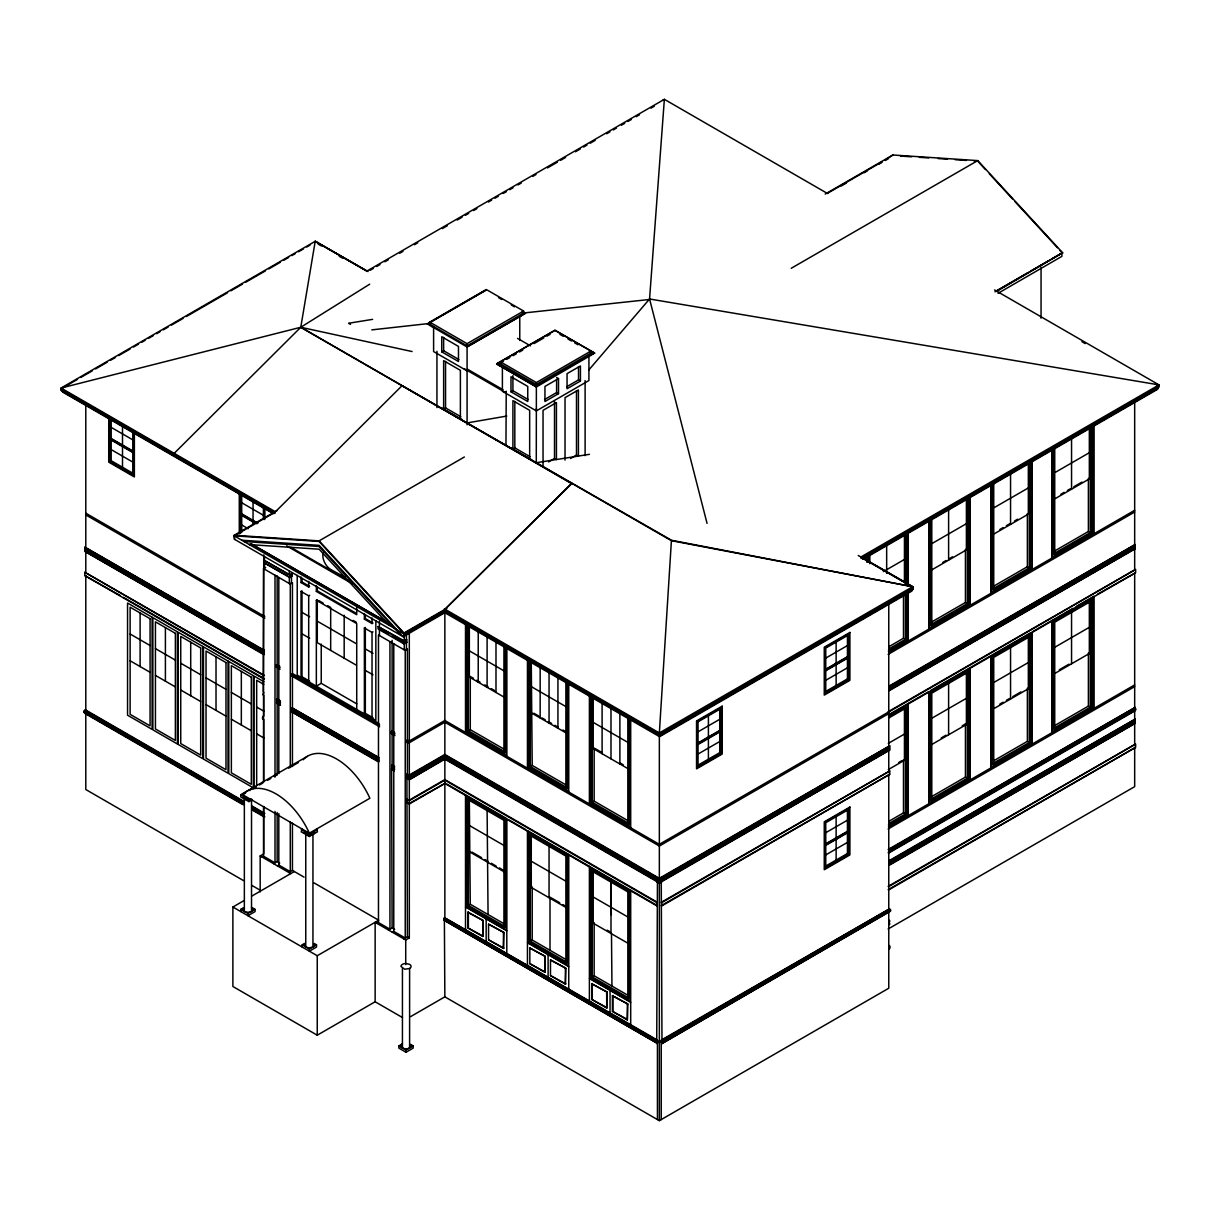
<?xml version="1.0" encoding="UTF-8"?>
<svg xmlns="http://www.w3.org/2000/svg" width="1220" height="1220" viewBox="0 0 1220 1220"><rect width="100%" height="100%" fill="white"/><g stroke="black" fill="none" stroke-linecap="round" stroke-linejoin="round"><path stroke-width="1.5" d="M445.239 609.771L403.972 633.592L319.106 541.451L234.225 535.839L234.225 539.149L403.972 637.145L403.972 633.028L319.106 540.872L234.225 535.26L234.774 539.469M506.224 391.3L505.964 445.468M510.997 391.833L510.997 376.751L527.757 386.42L527.757 401.502L510.997 391.833L512.918 390.72L512.918 375.638M529.663 458.659L529.663 410.332L512.918 400.663L512.918 448.99L514.825 447.877L530.044 456.676M536.282 462.716L536.358 408.67M543.037 467.306L543.037 410.332L556.427 402.6L556.427 459.574L554.52 458.476L554.52 401.502M544.547 399.519L556.61 392.565L556.61 379.374M558.516 378.581L544.959 386.42L544.959 401.502L558.516 393.663L558.516 378.581L556.61 377.483M565.028 460.092L565.028 397.644L578.417 389.927L578.417 456.158L576.496 455.045L576.496 390.705M659.349 732.961L671.412 540.689L300.776 327.265L61.061 388.036L275.415 511.79L402.02 385.718L671.518 540.262L912.667 586.713L659.349 732.961L444.385 608.856M827.648 193.583L664.366 99.323L649.558 298.976L707.051 523.365M174.185 453.337L300.776 327.265L315.217 241.301L368.028 271.572M588.879 369.904L649.558 298.991L1159 384.895L861.045 556.915L912.667 586.713L671.412 540.689M445.102 609.268L571.753 483.166M444.675 609.512L571.692 483.684L300.776 327.265L369.675 284.199M841.327 185.928L846.222 183.107M864.126 172.737L867.374 170.846M878.766 164.258L882.029 162.367M885.278 160.491L888.526 158.6M996.862 290.711L1027.758 272.822M1031.007 270.931L1048.895 260.577M1052.143 258.701L1061.903 253.043L1061.903 256.352L998.021 293.334M61.061 388.036L315.217 241.301L366.9 271.053M273.234 512.522L61 390.003L61 388.89L77.485 379.374M80.794 377.468L92.339 370.804M95.633 368.897L107.177 362.233M110.471 360.327L115.427 357.475M118.721 355.569L130.266 348.905M133.559 346.998L138.516 344.147M141.81 342.24L145.104 340.334M148.413 338.428L153.354 335.576M156.648 333.67L159.957 331.764M163.251 329.858L168.192 327.006M171.501 325.099L183.046 318.435M186.34 316.529L227.576 292.724M230.87 290.817L242.414 284.153M245.708 282.247L265.502 270.825M268.796 268.918L280.341 262.254M283.65 260.348L288.591 257.496M291.885 255.59L295.194 253.684M298.488 251.777L303.429 248.926M306.738 247.019L310.033 245.113M61 390.003L273.646 512.293M61.961 390.064L62.494 390.858M664.366 99.323L366.839 271.099L315.217 241.301M370.117 270.306L373.411 268.4M376.69 266.509L379.969 264.618M384.91 261.766L388.189 259.875M399.687 253.242L402.966 251.335M414.464 244.702L417.758 242.81M442.387 228.582L447.313 225.731M457.18 220.042L462.105 217.206M465.384 215.299L468.678 213.408M473.604 210.557L476.883 208.666M488.381 202.032L491.66 200.126M494.954 198.235L498.233 196.344M503.158 193.492L506.452 191.601M509.731 189.695L513.025 187.804M517.951 184.952L521.23 183.061M532.728 176.427L536.007 174.521M547.505 167.887L557.372 162.199M560.651 160.308L565.577 157.456M575.428 151.768L580.369 148.916M583.648 147.025L586.927 145.134M590.221 143.228L595.146 140.392M606.645 133.758L609.924 131.851M613.218 129.96L616.496 128.054M621.422 125.218L624.716 123.327M627.995 121.421L631.274 119.529M636.199 116.678L639.493 114.787M650.992 108.153L654.271 106.247M111.188 438.483L110.227 439.047L132.873 452.117L133.834 451.568L111.188 438.483L111.188 419.97M120.887 444.522L111.188 438.925L110.227 439.474L132.873 452.559L133.834 451.995M121.558 445.575L122.503 445.025L122.503 424.651M121.558 446.017L122.503 445.468L132.218 451.064M110.227 461.267L111.188 460.718L133.834 473.787L132.873 474.336L110.227 461.267L110.227 418.673M429.775 325.435L429.775 322.126L486.292 289.506L523.593 311.039L523.593 314.348M427.381 323.956L485.804 290.223L427.381 323.956L467.077 346.968L525.5 313.25L467.077 346.861M263.871 651.953L84.836 548.588L84.836 547.185L264.42 650.321M84.836 548.588L264.42 651.709M263.871 654.683L84.836 551.333L84.836 549.945L264.42 653.081M84.836 551.333L264.42 654.454M441.732 351.833L458.476 361.501L458.476 346.419L441.732 336.75L441.732 351.833L443.638 350.735L458.857 359.519M429.775 322.126L467.077 343.659L523.593 311.039M523.593 313.128L467.077 345.87L429.775 324.23M263.871 678.976L84.836 575.611L84.836 572.302L264.42 675.422M84.836 575.611L120.216 595.482M496.662 363.85L554.978 330.178L594.659 353.098L554.978 330.391L496.662 363.85L536.358 386.77M503.403 361.257L498.568 364.048L536.358 385.871L592.752 353.297L589.473 351.406M506.636 359.397L509.853 357.536M513.071 355.676L516.304 353.815M519.522 351.955L522.739 350.094M534.024 343.582L543.693 338.001M546.911 336.14L550.144 334.28M257.893 523.197L241.712 513.849L240.752 514.398L256.932 523.746M256.276 522.694L241.712 514.291L240.752 514.84L255.315 523.243M460.779 416.676L445.544 407.892L443.638 408.99L443.638 360.662L460.382 370.331L460.382 418.658M252.083 520.94L253.043 520.391L253.043 500.017M252.083 521.382L253.043 520.818L253.043 524.386M234.225 535.26L277.154 510.478M825.193 194.071L892.872 155.001L977.754 160.598L1062.62 252.754L996.587 291.458M235.856 534.909L274.881 512.37L274.881 513.483M827.77 193.156L881.48 162.153M884.744 160.277L892.872 155.001M389.302 623.542L250.939 543.647L249.383 544.593L319.121 549.198L389.256 625.341M590.846 353.098L536.358 384.559L500.49 363.85L500.49 361.852L536.358 382.562L590.846 351.101L590.846 355.508M594.659 353.098L536.358 386.969L496.662 364.048M264.115 560.331L290.116 574.925M566.629 386.786L578.524 379.908L580.43 381.021L580.43 365.939L567.056 373.656L567.056 388.738L580.43 381.021M264.115 562.755L287.783 575.992M502.396 366.259L502.396 391.284L536.358 410.881L588.924 380.533L588.924 355.508M263.52 781.928L263.52 568.627L265.67 567.376M319.106 540.872L464.362 456.997M791.216 268.293L977.754 160.598M263.764 560.132L289.75 575.138L292.266 573.69L292.266 576.099L289.75 577.548L263.764 562.542M378.993 723.506L292.434 673.547L292.434 582.84L289.338 583.526L289.338 576.892L290.116 577.334M263.52 568.627L290.284 584.075L292.434 582.84M301.05 582.565L301.996 582.016L309.651 586.439L308.69 586.988L301.05 582.565L301.05 576.999M84.836 711.168L85.324 709.796L243.466 801.098M243.908 804.666L83.875 712.282L83.875 711.168L242.871 802.409M83.875 712.282L242.871 803.507M84.836 712.282L85.324 713.105M301.05 591.441L301.996 590.876L301.996 676.78L309.651 681.202L308.69 681.751L308.69 595.848L301.05 591.441L301.05 677.329L301.996 676.78M308.69 595.848L309.651 595.299M316.346 585.829L316.346 591.395L317.291 590.846L356.072 613.233M548.573 461.907L554.52 458.476M356.789 703.864L321.241 683.337L316.346 686.159L316.346 600.27L317.291 599.706L317.291 642.665L356.194 665.113M570.548 458.491L576.496 455.045M280.082 669.155L276.254 666.959L276.254 665.22L279.7 666.181M364.383 619.135L365.329 618.586L372.985 622.993L372.024 623.557L364.383 619.135L364.383 613.568M364.383 627.995L365.329 627.446L365.329 713.349L372.985 717.756L372.024 718.321L372.024 632.417L364.383 627.995L364.383 713.898L365.329 713.349M379.618 726.769L291.427 675.849L292.434 673.547M263.291 692.106L263.764 554.871M291.427 675.849L292.434 675.27L295.713 677.146M404.293 635.529L404.293 640.851L406.443 639.6L406.916 642.299L404.049 643.946L378.124 628.986L378.124 626.562L404.765 641.125M372.024 632.417L372.985 631.868M280.493 702.567L276.665 700.371L276.665 698.984L279.7 700.188M276.665 700.371L279.7 701.561M280.493 705.328L276.665 703.132L276.665 701.744L279.7 702.949M276.665 703.132L279.7 704.321M403.972 633.028L446.901 608.246M994.94 291.824L1062.62 252.754M911.95 589.885L911.95 590.999L659.593 736.697L659.532 734.043L444.98 610.168L445.147 611.784L403.546 635.544L445.575 610.93L445.575 609.817L403.972 633.836L234.225 535.839M403.546 634.705L445.575 610.93M378.124 626.562L404.049 641.537L406.916 639.875M378.52 759.175L291.961 709.201L291.961 707.813L378.993 757.513M406.916 642.299L404.293 643.26L404.293 649.894L407.388 649.208L407.388 739.915L409.31 741.013L409.31 633.226M291.961 709.201L378.993 758.886M378.52 761.92L291.961 711.962L291.961 710.574L378.993 760.274M291.961 711.962L378.993 761.646M389.942 641.613L389.942 929.198L378.474 922.579L378.474 634.995L405.238 650.443L407.388 649.208M252.143 799.725L248.88 801.601L240.767 796.919L240.767 794.708L307.333 756.354M241.712 795.257L245.54 793.046M253.074 788.699L256.307 786.839M259.54 784.963L262.773 783.103M267.622 780.297L270.855 778.436M274.088 776.561L277.321 774.7M288.652 768.158L298.351 762.561M240.767 794.708L248.88 799.405L249.841 798.841M469.334 626.5L469.334 677.069L470.279 676.505L473.512 678.381M394.975 735.568L391.147 733.357L391.147 731.634L392.108 731.085L394.655 732.549M391.147 733.357L392.108 732.808L392.108 765.077L394.655 766.557M888.77 713.593L659.349 846.055L444.858 722.209L408.349 743.285L406.443 742.187L407.388 739.915M406.443 740.464L408.349 741.562L444.858 720.486L659.349 844.331L888.77 711.87M394.167 768.203L391.62 766.739L392.108 765.077M391.62 766.739L394.655 767.929M394.167 770.964L391.62 769.5L391.62 768.112L394.655 769.317M391.62 769.5L392.108 927.962L388.509 930.036M468.373 625.189L468.373 730.75L470.279 729.651L504.226 749.248M316.529 829.066L317.474 831.827L309.346 836.508L301.233 831.827L302.179 829.066M260.18 891.881L260.18 855.937L263.764 853.863L263.764 806.527M262.087 857.035L263.52 856.211L275.003 862.83L275.003 811.407M445.33 756.141L409.31 776.942L406.916 775.569L406.916 774.182L409.783 775.295M406.916 775.569L409.783 776.667M659.822 878.598L444.858 754.494L409.31 775.005L409.31 742.736M445.33 758.901L409.31 779.702L406.916 778.329L406.916 776.942L409.783 778.055M406.916 774.182L409.31 775.569L445.33 754.768M409.31 776.393L444.858 755.866L659.822 879.986M301.233 829.615L309.346 834.312L317.474 829.615M406.916 778.329L407.388 936.792L403.805 938.866M659.822 881.359L444.858 757.254L409.31 777.765L409.31 775.569M406.916 776.942L409.31 778.329L445.33 757.529M531.264 662.262L532.225 765.413L566.171 785.009M273.554 863.668L277.154 861.594L279.7 863.058M277.382 865.864L278.816 865.041L290.284 871.659L290.284 822.143M409.31 803.431L445.33 783.194L409.31 803.98L406.916 802.607L406.916 799.298L409.783 800.396M657.443 902.327L444.858 779.595L409.31 800.122L409.31 778.329M406.916 799.298L409.31 800.671L445.33 779.87M406.916 802.607L409.783 803.705M288.85 872.498L292.434 870.424L304.085 877.149M402.508 1017.571L375.135 1001.772L317.246 1035.2L232.883 986.492L232.883 907.024L244.137 900.528M252.174 895.876L294.356 871.522M240.767 911.569L240.767 909.373L243.146 907.985M860.817 558.15L1158.817 386.099L1158.817 387.197L863.241 557.86M862.387 557.921L1158.588 387.335M247.935 913.505L255.102 909.373L255.102 911.569L247.935 915.717L247.935 913.505L240.767 909.373M863.379 558.043L1157.978 388.372M862.387 559.034L1158.222 388.234L1158.222 387.137M863.379 559.157L1157.628 389.271L1157.628 388.173M530.319 660.95L530.319 766.511L532.225 765.413M883.432 571.57L904.447 559.446M930.829 544.212L966.393 523.685M994.391 507.52L1028.338 487.924M1055.407 472.292L1089.338 452.696M942.801 562.405L946.034 560.544M949.267 558.684L952.5 556.808M999.897 529.449L1003.13 527.574M1006.363 525.713L1009.596 523.853M1014.445 521.047L1017.678 519.186M1060.912 494.222L1064.145 492.361M1067.378 490.486L1070.611 488.625M1073.844 486.765L1081.927 482.098M930.829 570.426L966.393 549.9L966.393 497.47M994.391 533.735L1028.338 514.138L1028.338 463.57M1055.407 498.507L1089.338 478.911L1089.338 428.357M503.936 820.328L503.936 925.904L468.373 905.377L468.373 799.802L503.936 820.328L504.882 819.779L467.412 798.139L467.412 905.926L504.897 927.566L504.897 819.779M659.532 734.043L913.261 587.537L913.261 588.65L659.532 735.141L444.98 611.266M659.654 734.791L913.261 588.65M659.593 735.584L912.545 589.885L912.545 588.787M659.654 735.904L912.545 589.885M302.179 947.04L302.179 944.829L304.573 943.441M469.334 799.252L470.279 904.264L504.226 923.86M697.077 721.279L698.038 721.828L720.684 708.744L720.684 753.197L698.038 766.267L697.077 765.718L719.724 752.649L720.684 753.197M309.346 948.962L316.529 944.829L316.529 947.04L309.346 951.173L309.346 948.962L302.179 944.829M697.077 732.381L719.724 719.312M824.796 658.647L847.442 645.563M232.883 907.024L317.246 955.733L378.719 920.231L313.815 882.761M377.041 923.403L378.474 922.579M530.319 835.563L565.882 856.089L565.882 961.665L530.319 941.138L530.319 835.563L531.264 835.014L531.264 887.443L566.827 907.97M592.264 696.712L592.264 802.272L594.17 801.174L628.117 820.77M719.724 730.414L697.077 743.499L698.038 744.047L720.684 730.963L719.724 730.414L719.724 708.195L720.684 708.744M824.796 669.765L847.442 656.68L848.403 657.229L825.757 670.314M719.724 730.856L697.077 743.925L698.038 744.474L720.684 731.405L719.724 730.856L719.724 752.649M824.796 670.192L847.442 657.107M825.757 670.741L848.403 657.671M697.077 754.6L719.724 741.531M824.796 680.867L847.442 667.797M392.337 932.232L393.77 931.409L405.238 938.028L405.238 650.443M888.953 646.646L903.486 638.243L905.408 639.356L905.408 594.109M931.5 622.078L965.432 602.482L967.353 603.58L967.353 498.019M993.431 586.317L1027.377 566.721L1029.299 567.818L1029.299 462.258M1054.446 551.089L1088.392 531.493L1090.299 532.606L1090.299 427.03M889.243 648.689L905.408 639.356M967.353 603.58L931.79 624.121L931.79 518.546M1029.299 567.818L993.736 588.36L993.736 482.784M1090.299 532.606L1054.736 553.133L1054.736 447.557M888.434 650.245L906.369 639.905L906.369 592.63M888.434 651.907L907.802 640.729L907.802 591.776M889.212 652.014L1134.676 510.296M888.114 654.377L1134.676 512.019M824.796 691.984L847.442 678.899L848.403 679.448L848.403 635.01L825.757 648.079L825.757 692.533L848.403 679.448M375.135 1001.772L375.135 922.305L405.726 939.964L409.31 937.89L409.31 800.671M444.385 917.654L656.955 1040.386L656.955 1041.484L444.385 918.751L444.385 917.654L657.443 1040.096L657.443 1119.579M443.897 920.124L657.443 1043.42L443.897 920.124L444.385 918.751M468.373 905.377L470.279 904.264M444.385 920.963L444.858 996.847L659.349 1120.677L888.77 988.23L888.77 774.288M467.9 912.255L483.288 920.597L482.8 936.518L467.9 927.917L467.9 912.255L483.288 920.597M531.264 887.443L532.225 886.894L532.225 940.025L566.171 959.621M467.9 927.917L483.288 936.243M888.785 686.25L1135.164 544.562L1135.164 545.95L889.273 687.912M889.273 686.524L1135.164 544.562M890.432 686.677L1135.164 545.95M888.785 689.01L1135.164 547.322L1135.164 548.71L889.273 690.672M889.273 689.285L1135.164 547.322M888.785 690.398L1135.164 548.71M488.549 924.18L503.936 932.507L503.448 948.443L488.549 939.827L488.549 924.18L503.936 932.507M592.264 871.324L627.827 891.851L627.827 997.426L592.264 976.9L592.264 871.324L593.21 870.775L593.21 923.204L628.773 943.731M488.549 939.827L503.936 948.169M888.114 711.763L1135.164 569.679M889.273 711.641L1135.637 569.404L1135.637 572.714L888.434 715.438M889.212 714.432L928.923 691.511L928.923 803.705M930.509 690.596L1030.58 632.814M1072.99 608.322L1032.166 631.899L1032.166 744.093M1076.238 606.447L1094.111 596.138L1094.111 708.332M1097.36 594.262L1135.164 572.988M888.434 717.086L906.369 706.731L906.369 814.518L888.434 824.872M889.243 717.726L905.408 708.393L905.408 813.969L889.243 823.302M1029.299 636.87L993.736 657.397L993.736 762.973L1029.299 742.446L1029.299 636.87L1028.338 636.321L1028.338 688.751L994.391 708.347M1090.299 601.643L1054.736 622.185L1054.736 727.745L1090.299 707.219L1090.299 601.643L1089.338 601.094L1089.338 653.524L1055.407 673.12M530.319 941.138L532.225 940.025M410.621 1016.611L444.858 996.847M529.831 948.016L545.233 956.358L544.745 972.279L529.831 963.678L529.831 948.016L545.233 956.358M627.827 891.851L628.773 891.302L628.773 999.088L591.303 977.449L591.303 869.677L628.773 891.302M888.282 743.392L904.447 734.059M930.829 718.824L966.393 698.297M994.391 682.132L1028.338 662.536M1055.407 646.905L1089.338 627.309M444.858 757.254L444.858 755.043L659.349 878.873L889.731 745.877L889.731 747.25L659.349 880.26L444.858 756.415M659.349 879.712L889.731 747.25M659.349 878.873L659.349 881.084L889.731 748.622L889.731 750.01L661.255 881.359L661.972 1040.523L659.349 1042.032L656.726 1040.523L657.443 881.359L444.858 758.626L409.783 779.428M444.858 779.595L444.858 757.803L659.349 881.633L889.731 748.622M889.731 750.01L659.349 883.021L659.349 881.633M656.726 881.77L659.349 883.295L661.972 881.77M529.831 963.678L545.233 972.004M410.804 1044.518L413.183 1045.906L413.183 1048.117L406.016 1052.25L398.849 1048.117L398.849 1045.906L402.432 1043.832M550.479 959.942L565.882 968.268L565.394 984.204L550.479 975.588L550.479 959.942L565.882 968.268M898.637 762.53L901.87 760.655M941.184 737.963L946.034 735.157M962.199 725.824L965.432 723.963L966.393 724.512L966.393 672.083M999.897 704.062L1003.13 702.201M1006.363 700.326L1009.596 698.465M1012.829 696.589L1020.911 691.923M1059.295 669.78L1068.995 664.168M656.726 902.754L656.726 906.063M888.282 769.606L904.447 760.274L904.447 707.844M930.829 745.039L966.393 724.512M661.255 902.327L889.731 770.979L889.731 774.288L661.743 905.926L661.743 902.617L889.731 770.979M398.849 1045.906L406.016 1050.039L413.183 1045.906M661.255 905.652L889.731 774.288M550.479 975.588L565.882 983.93M824.796 822.143L849.196 808.265L849.196 854.534L824.964 868.518L824.964 822.249M824.796 833.26L847.442 820.191M592.264 976.9L594.17 975.786L628.117 995.383M824.796 844.377L847.442 831.293L848.403 831.842L825.757 844.926M826.413 843.874L847.442 831.735M825.757 845.353L848.403 832.284M591.776 983.778L607.179 992.119L606.691 1008.04L591.776 999.439L591.776 983.778L607.179 992.119M824.796 855.479L847.442 842.41M888.953 821.258L903.486 812.855L905.408 813.969M931.5 796.69L965.432 777.094L967.353 778.207L967.353 672.632L931.79 693.158L931.79 798.734L967.353 778.207M993.431 760.929L1027.377 741.333L1029.299 742.446M1054.446 725.717L1088.392 706.121L1090.299 707.219M888.434 826.519L907.802 815.341L907.802 704.26M889.212 826.626L1134.676 684.908M591.776 999.439L607.179 1007.766M888.114 828.99L1134.676 686.631M824.796 866.596L847.442 853.527L848.403 854.076L848.403 809.622L825.757 822.707L825.757 867.145L848.403 854.076M612.425 995.703L627.827 1004.045L627.339 1019.966L612.425 1011.365L612.425 995.703L627.827 1004.045M888.114 849.532L1135.164 707.447L1135.164 708.545L889.273 850.523M889.273 849.41L1135.164 707.447M888.495 851.514L1135.637 708.82L1135.637 709.933L888.114 852.841M612.425 1011.365L626.333 1018.837M889.273 851.621L1135.164 709.659L1135.164 710.757L889.273 852.719M888.785 860.878L1135.164 719.175L1135.164 720.562L889.273 862.525M889.273 861.152L1135.164 719.175M890.432 861.305L1135.164 720.562M888.785 863.638L1135.164 721.935L1135.164 723.323L889.273 865.285M889.273 863.912L1135.164 721.935M888.785 865.01L1135.164 723.323M888.114 886.376L1135.164 744.291M889.273 886.254L1135.637 744.017L1135.637 747.326L889.273 889.578M888.114 889.685L1135.164 747.601M443.897 919.026L656.482 1041.758L657.443 1041.209M657.443 1042.307L656.482 1042.856L656.482 1041.758M889.731 909.861L661.743 1041.484L661.743 1040.386L889.731 908.747L890.203 910.135M661.255 1119.579L661.255 1041.209L662.216 1041.758L890.676 909.861L890.676 910.959L661.743 1043.695L890.203 911.233M889.731 910.959L661.743 1042.581L661.743 1043.695M888.77 920.49C890.127 919.666 890.127 922.32 888.77 921.862M888.77 923.25C890.127 922.427 890.127 925.08 888.77 924.623M888.114 928.999L1134.676 786.641L1134.676 747.326M888.77 945.591C890.447 944.6 890.447 949.526 888.77 948.916M659.593 736.697L444.858 612.714L403.256 636.733L403.256 635.361L444.858 611.616L659.883 735.767M314.424 832.375A5.063 2.928 0 0 1 312.945 834.449L308.035 835.197L304.36 832.711M409.6 968.482L404.704 969.244L400.953 966.423A5.063 2.928 0 0 1 406.016 963.495L409.6 964.349A5.063 2.928 0 0 1 409.6 968.482L409.6 1047.98M466.848 422.959L506.849 416.05M372.618 319.35L348.584 323.269L350.491 324.383M536.358 462.7L589.443 454.328M371.825 329.873L430.401 323.361M522.968 313.067L650.29 299.403M900.421 156.069L911.736 156.816M919.285 157.319L928.71 157.944M938.134 158.57L947.574 159.179M955.123 159.683L966.438 160.43M973.972 160.933L977.754 161.177L985.47 169.549M241.804 540.216L319.106 545.355L401.243 634.522M244.046 541.512L319.121 546.499L401.06 635.467M246.623 799.74L247.935 799.847M662.994 100.116L664.29 100.36M300.776 327.265L412.07 351.543M246.196 799.649L242.933 797.239M858.224 555.496L912.667 586.713M994.59 289.963L1159 384.895M1081.927 341.707L1085.205 343.598M1155.553 384.208L1158.817 386.099M1089.338 478.911L1088.392 478.362L1088.392 531.493M1028.338 514.138L1027.377 513.574L1027.377 566.721M966.393 549.9L965.432 549.351L965.432 602.482M498.507 297.558L501.679 299.495M511.211 304.878L514.382 306.83M522.328 311.298L525.5 313.25M559.904 334.341L563.183 336.232M568.108 339.084L571.402 340.975M574.681 342.866L577.975 344.772M1089.338 653.524L1088.392 652.974L1088.392 706.121M517.554 338.397L530.471 345.855M1134.676 708.271L1135.637 708.82M1134.676 709.384L1135.637 709.933M318.222 244.137L321.455 245.998M339.282 256.291L342.53 258.167M863.196 558.638L913.261 587.537M556.61 392.565L558.516 393.663M512.918 390.72L528.138 399.519M1028.338 688.751L1027.377 688.202L1027.377 741.333M467.458 369.187L502.991 389.698M464.225 368.699L506.224 392.947L506.224 391.574M467.077 370.88L433.603 351.558L433.603 326.548M441.732 407.892L462.304 419.756M510.997 447.877L531.569 459.757M837.072 663.771L836.127 663.222L836.127 640.988M837.072 664.198L836.127 663.649L836.127 685.442M889.731 745.877L659.349 878.324L659.349 734.654M904.447 760.274L903.486 759.724L903.486 812.855M709.354 737.505L708.408 736.956L708.408 714.737M709.354 737.947L708.408 737.399L708.408 759.175M61 388.89L274.881 512.37M444.919 610.823L659.883 734.928M481.305 632.646L484.538 634.522M487.771 636.382L492.621 639.188M495.854 641.049L499.087 642.909M544.867 669.338L549.717 672.144M597.114 699.502L600.347 701.378M603.58 703.238L606.813 705.114M622.978 714.447L627.827 717.238L627.827 822.814L592.264 802.272M837.072 838.384L836.127 837.835L836.127 815.616M61.961 391.162L273.951 513.559M837.072 838.826L836.127 838.262L836.127 860.054M273.082 513.544L62.845 392.169L62.845 391.071M111.188 427.381L133.834 440.45M241.712 502.747L264.359 515.816M290.756 547.277L349.957 581.452M469.334 650.839L504.882 671.381M531.264 686.616L566.827 707.142M593.21 722.377L628.773 742.904M286.654 545.874L352.473 583.877M111.188 449.6L133.834 462.685M241.712 524.966L248.178 528.702M889.243 909.022L661.255 1040.096L661.972 1040.523M250.878 543.723L389.104 623.527M292.266 573.69L289.338 574.483L289.338 570.99M476.745 680.241L479.978 682.117M484.828 684.908L488.061 686.768M491.294 688.644L494.527 690.505M533.841 713.212L538.691 716.003M541.924 717.878L545.157 719.739M548.39 721.599L551.623 723.475M554.856 725.336L558.089 727.212M562.938 730.002L566.171 731.878M602.253 752.709L594.17 748.043L594.17 801.174M620.034 762.973L623.267 764.833M469.334 677.069L504.882 697.596M531.264 712.831L566.827 733.357M628.773 769.118L593.21 748.592L593.21 698.023M292.266 576.099L291.488 575.657L291.488 582.275M316.346 591.395L356.728 614.727L356.728 607.285M388.753 634.293L379.435 628.91L379.435 635.544M391.864 636.077L404.765 643.535M318.786 600.575L323.239 603.153M327.707 605.715L330.681 607.438L330.681 650.382M353.19 620.431L356.194 622.169M316.346 600.27L356.728 623.588L356.728 709.491M301.996 612.364L309.651 616.771M317.291 621.193L356.194 643.641M365.329 648.918L372.985 653.341M301.996 633.836L309.651 638.243M365.329 670.405L372.985 674.812M468.373 730.75L503.936 751.291L503.936 645.716M530.319 766.511L565.882 787.053L565.882 681.477M85.796 513.193L264.816 616.542M85.796 514.916L264.816 618.265M84.836 547.185L263.871 650.55M84.836 549.945L263.871 653.31M444.858 759.175L659.593 883.158M276.254 665.22L280.082 667.432M291.427 674.126L379.618 725.046M391.147 731.634L394.975 733.83M300.608 679.982L303.871 681.858M307.135 683.749L310.398 685.64M321.836 692.243L325.099 694.119M330.01 696.955L333.273 698.831M344.696 705.434L351.238 709.201M372.466 721.462L375.729 723.353M84.836 572.302L263.871 675.651M656.955 902.617L444.858 780.159L444.858 917.364M123.479 597.373L264.42 678.732M446.886 784.079L506.803 818.681L506.803 953.14M508.389 819.596L525.866 829.676M657.443 905.652L527.452 830.591L527.452 965.051M444.858 783.469L656.955 905.926M263.916 681.751L254.095 676.093L254.095 788.272M263.794 684.389L256.673 680.272L256.673 785.573M276.665 698.984L280.493 701.195M291.961 707.813L378.52 757.788M391.62 765.352L394.167 766.831M276.665 701.744L280.493 703.955M291.961 710.574L378.52 760.548M391.62 768.112L394.167 769.591M469.334 825.467L504.882 845.994M531.264 861.228L566.827 881.755M593.21 896.99L628.773 917.516M130.128 634.004L150.075 645.517M155.428 648.613L175.375 660.127M180.743 663.222L200.69 674.736M206.043 677.832L225.99 689.346M231.358 692.442L251.305 703.955M256.673 707.066L263.794 711.168M471.896 852.063L481.595 857.66M484.828 859.52L488.061 861.396M491.294 863.257L496.143 866.063M499.376 867.923L502.609 869.799M559.705 902.754L550.006 897.157L550.006 950.288M562.938 904.615L566.171 906.49M607.102 930.113L610.336 931.988M469.334 851.682L504.882 872.209M130.128 660.783L150.075 672.296M155.428 675.392L175.375 686.921M180.743 690.017L200.69 701.53M206.043 704.626L225.99 716.14M231.358 719.236L251.305 730.75M256.673 733.845L263.794 737.963M465.506 907.024L506.803 930.86M527.452 942.785L568.749 966.636M589.397 978.547L630.694 1002.398M248.88 790.011L249.841 790.56M310.307 833.763L242.673 794.708A57.508 33.199 60 0 1 309.346 833.199L369.873 798.261A57.508 33.199 60 0 0 303.2 759.77M251.686 805.84L264.816 813.435M661.255 1042.307L662.216 1042.856L662.216 1041.758M84.836 710.07L242.871 801.311M252.738 806.999L264.267 813.664M252.738 808.113L264.267 814.762M83.875 711.168L243.908 803.568M252.159 808.326L263.703 814.99M252.738 809.211L262.62 814.914M444.385 919.849L656.955 1042.581L656.955 1043.695M251.686 809.15L264.816 816.744M84.836 713.38L242.871 804.62M252.738 810.324L264.267 816.973M392.108 927.962L394.655 929.427M407.388 936.792L409.31 937.89M260.18 855.937L290.772 873.596M243.466 880.581L85.796 789.538L85.796 713.38M251.686 885.323L259.89 890.051M251.518 907.299L255.102 909.373M314.135 943.441L316.529 944.829M989.328 173.743L1012.463 198.875M1015.04 201.666L1057.481 247.751M1060.043 250.542L1062.62 253.333M488.061 914.527L487.1 809.516M611.296 914.802L610.991 881.038L610.991 933.468M611.479 933.544L611.952 986.05M1134.676 402.508L1134.676 544.288M1134.676 545.675L1134.676 547.048M1134.676 548.436L1134.676 569.404M1134.676 572.714L1134.676 744.017M1094.111 425.322L1094.111 533.72M1092.693 424.774L1092.693 533.979L1052.357 557.265L1052.357 448.06M1092.693 597.51L1092.693 708.591L1052.357 731.893L1052.357 620.797M1091.259 427.259L1091.259 533.155L1053.79 554.795L1053.79 448.899M1071.556 438.62L1071.556 489.174M1071.556 611.357L1071.556 663.787M1051.869 449.707L1051.869 558.104M1051.869 620.522L1051.869 732.717M1041.056 267.134L1041.056 318.176M1032.166 461.084L1032.166 569.481M1031.678 460.001L1031.678 569.206L991.341 592.493L991.341 483.288M1031.678 632.738L1031.678 743.819L991.341 767.105L991.341 656.024M1030.244 462.487L1030.244 568.383L992.775 590.007L992.775 484.126M1010.556 473.833L1010.556 524.402M1010.556 646.585L1010.556 699.014M990.869 484.935L990.869 593.317M990.869 655.75L990.869 767.944M970.22 496.86L970.22 605.242M970.22 667.66L970.22 779.854M969.732 497.638L969.732 604.967L929.396 628.254L929.396 520.94M969.732 668.499L969.732 779.58L929.396 802.867L929.396 691.786M968.299 496.357L968.299 604.144L930.829 625.768L930.829 519.888M965.432 723.963L965.432 777.094M948.611 507.733L948.611 560.163M948.611 682.346L948.611 734.775M928.923 520.696L928.923 629.078M908.275 532.621L908.275 585.859M908.275 591.563L908.275 641.003M908.275 703.437L908.275 815.616M907.802 533.399L907.802 584.243M906.369 534.009L906.369 583.175M905.408 533.78L905.408 584.685M904.447 535.107L904.447 581.909M903.486 594.597L903.486 638.243M888.77 604.083L888.77 745.877M888.77 747.25L888.77 748.622M888.77 750.01L888.77 770.979M886.665 545.37L886.665 573.461M869.845 554.307L869.845 563.731M868.884 555.649L868.884 561.322M867.451 554.81L867.451 562.344M866.978 556.457L866.978 562.161M847.442 634.461L847.442 656.68M847.442 658.891L847.442 678.899M847.442 809.073L847.442 831.293M847.442 833.504L847.442 853.527M698.038 721.828L698.038 766.267M659.349 883.295L659.349 1120.677M630.694 719.388L630.694 827.77M630.694 890.203L630.694 1024.663M630.206 719.632L630.206 826.946L589.87 803.66L589.87 694.454M630.206 890.478L630.206 1001.559L589.87 978.272L589.87 867.191M628.773 718.565L628.773 824.461L591.303 802.836L591.303 696.94M627.339 1004.319L627.339 1019.966M619.882 713.425L619.882 763.979M612.913 995.428L612.913 1011.075M610.991 708.301L610.991 758.855M610.046 990.472L610.046 1012.737M606.691 992.394L606.691 1008.04M602.101 703.162L602.101 753.716M594.17 922.655L594.17 975.786M592.752 353.098L592.752 354.41M592.264 983.503L592.264 999.165M589.397 695.553L589.397 803.934M589.397 866.352L589.397 1000.812M585.112 380.548L585.112 455.639M578.524 366.717L578.524 379.908M568.749 681.721L568.749 792.009M568.749 854.442L568.749 988.901M568.261 681.98L568.261 791.185L527.924 767.899L527.924 658.693M568.261 854.717L568.261 965.798L527.924 942.511L527.924 831.43M566.827 682.819L566.827 788.699L529.358 767.075L529.358 661.179M565.394 968.558L565.394 984.204M557.937 675.788L557.937 728.218M549.046 672.525L549.046 723.094M549.046 845.277L549.046 897.706M548.1 954.711L548.1 976.976M544.745 956.632L544.745 972.279M540.155 667.401L540.155 717.955M536.358 382.562L536.358 384.559M536.358 385.657L536.358 410.881M527.452 659.776L527.452 768.173M521.672 314.348L521.672 315.446M519.766 315.446L519.766 340.471M514.825 401.411L514.825 447.877M506.803 647.866L506.803 756.247M506.315 648.095L506.315 755.424L465.979 732.137L465.979 624.808M506.315 818.955L506.315 930.036L465.979 906.75L465.979 795.654M504.897 645.166L504.897 752.938L467.412 731.314L467.412 625.418M503.448 932.781L503.448 948.443M500.49 365.161L500.49 366.259M498.568 363.85L498.568 365.161M495.991 641.903L495.991 692.457M487.1 636.764L487.1 687.333M486.155 918.95L486.155 941.215M482.8 920.871L482.8 936.518M478.225 631.64L478.225 682.193M470.279 676.505L470.279 729.651M468.373 911.98L468.373 927.642M467.077 343.659L467.077 424.85M465.506 624.015L465.506 732.412M465.506 794.83L465.506 929.289M445.544 361.41L445.544 407.892M444.858 610.503L444.858 754.494M443.638 337.391L443.638 350.735M436.943 351.284L436.943 407.617M431.682 325.435L431.682 326.548M408.349 741.562L408.349 743.285M407.388 741.638L407.388 773.907M407.388 775.295L407.388 776.667M406.443 634.293L406.443 639.6M406.443 642.025L406.443 648.643M406.016 1050.039L406.016 1052.25M405.726 939.964L405.726 964.562M404.049 641.537L404.049 643.946M402.432 968.482L402.432 1047.98M393.77 643.824L393.77 931.409M392.108 640.363L392.108 731.085M392.108 766.465L392.108 767.837M379.435 621.27L379.435 626.5M375.851 620.797L375.851 720.517L297.222 675.133L297.222 575.398M372.024 617.976L372.024 623.557M365.329 614.865L365.329 618.586M344.177 615.231L344.177 658.19M321.241 644.114L321.241 683.337M317.291 587.14L317.291 590.846M317.246 955.733L317.246 1035.2M312.945 834.449L312.945 946.903M309.346 834.312L309.346 836.508M308.69 581.406L308.69 586.988M305.762 834.449L305.762 946.903M301.996 578.295L301.996 582.016M292.434 675.27L292.434 707.539M292.434 708.927L292.434 710.299M292.434 711.687L292.434 766.48M292.434 823.18L292.434 870.424M290.284 584.075L290.284 766.907M289.75 575.138L289.75 577.548M278.816 577.457L278.816 773.617M278.816 813.618L278.816 865.041M277.154 575.886L277.154 664.717M277.154 666.44L277.154 698.709M277.154 700.097L277.154 701.47M277.154 702.842L277.154 774.654M277.154 812.459L277.154 861.594M275.003 575.245L275.003 777.125M264.892 508.084L264.892 519.125M264.481 556.579L264.481 560.132M264.481 562.542L264.481 569.176M264.191 508.511L264.191 519.613M263.764 692.38C264.191 693.585 261.37 694.698 263.764 695.125L263.764 716.094C262.087 715.484 262.087 720.41 263.764 719.404L263.764 781.898M263.52 806.694L263.52 856.211M263.413 507.108L263.413 518.226M251.518 798.978L251.518 911.431M248.88 799.405L248.88 801.601M244.351 798.978L244.351 911.431M241.712 495.335L241.712 513.849M241.712 514.291L241.712 532.378M241.331 671.412L241.331 724.985M240.752 494.039L240.752 533.003M239.974 492.666L239.974 533.384M239.273 493.276L239.273 533.811M216.016 656.802L216.016 710.375M190.716 642.193L190.716 695.766M165.401 627.583L165.401 681.157M140.102 612.974L140.102 666.547M134.368 432.719L134.368 476.928L108.732 462.121L108.732 417.926M133.666 433.146L133.666 475.708L109.434 461.724L109.434 417.301M132.873 431.743L132.873 474.336M122.503 445.468L122.503 467.26M111.188 438.925L111.188 460.718M85.796 403.927L85.796 547.185M85.796 548.588L85.796 549.945M85.796 551.333L85.796 572.302M85.796 575.611L85.796 710.07M410.408 1044.442A5.063 2.928 0 0 1 406.016 1048.834A5.063 2.928 0 0 1 401.624 1044.442M252.327 907.909A5.063 2.928 0 0 1 247.935 912.285A5.063 2.928 0 0 1 243.542 907.909M314.257 944.066A5.063 2.928 0 0 1 309.346 947.757A5.063 2.928 0 0 1 304.451 944.066M345.031 576.633A10.995 6.359 60 0 1 342.118 575.718L330.925 569.633A11.453 6.618 60 0 1 323.452 552.401M722.179 706.166L696.544 720.959L696.544 768.844L722.179 754.051L722.179 706.166M849.898 632.433L824.262 647.225L824.262 695.11L849.898 680.318L849.898 632.433M721.477 707.386L697.245 721.371L697.245 767.639L721.477 753.655L721.477 707.386M849.196 633.637L824.964 647.637L824.964 693.905L849.196 679.906L849.196 633.637M968.299 670.985L930.829 692.609L930.829 800.396L968.299 778.756L968.299 670.985M1030.244 635.208L992.775 656.848L992.775 764.62L1030.244 742.995L1030.244 635.208M1091.259 599.996L1053.79 621.62L1053.79 729.408L1091.259 707.768L1091.259 599.996M849.898 807.045L824.262 821.838L824.262 869.723L849.898 854.93L849.898 807.045M566.827 855.54L529.358 833.901L529.358 941.688L566.827 963.312L566.827 855.54M152.103 617.198L127.551 603.031L127.551 715.21L152.103 729.377L152.103 617.198M177.403 631.808L152.866 617.64L152.866 729.819L177.403 744.002L177.403 631.808M202.718 646.432L178.166 632.25L178.166 744.444L202.718 758.611L202.718 646.432M228.018 661.042L203.481 646.859L203.481 759.053L228.018 773.221L228.018 661.042M253.333 675.651L228.796 661.484L228.796 773.663L253.333 787.83L253.333 675.651M150.075 618.723L130.128 607.209L130.128 714.356L150.075 725.87L150.075 618.723M175.375 633.348L155.428 621.834L155.428 728.965L175.375 740.479L175.375 633.348M200.69 647.957L180.743 636.443L180.743 743.575L200.69 755.104L200.69 647.957M225.99 662.567L206.043 651.053L206.043 758.199L225.99 769.713L225.99 662.567M251.305 677.176L231.358 665.662L231.358 772.809L251.305 784.323L251.305 677.176"/></g></svg>
